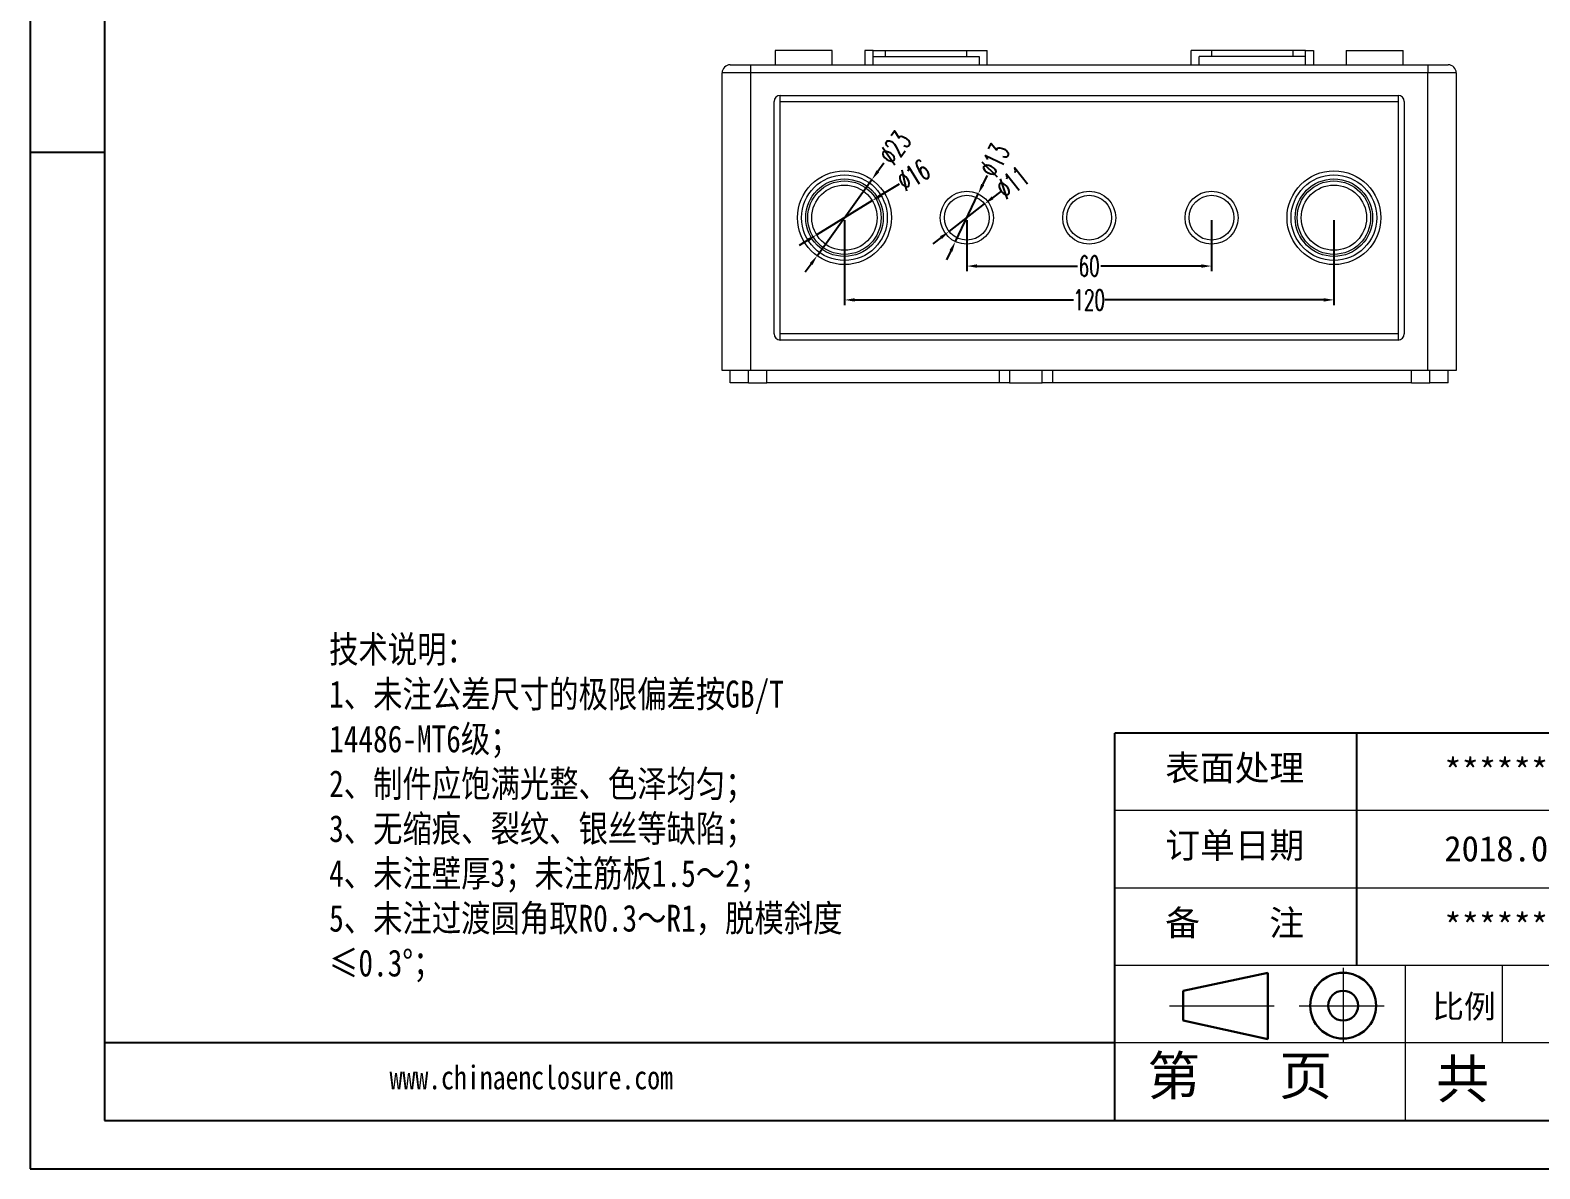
# Model space of a CAD drawing. Header units: inches. Extents: x 2647 to 4085, y 1129 to 1630.
# Drawn here: x 3379.5 to 3749.6, y 1131.5 to 1410.7 of the extents above; entities that cross this region are included whole.
import ezdxf

# ---------------------------------------------------------------- set-up
doc = ezdxf.new("R2010")
doc.units = ezdxf.units.IN
doc.header["$LTSCALE"] = 15
doc.linetypes.add('CENTER2', pattern=[28.575, 19.05, -3.175, 3.175, -3.175])
doc.layers.add('文字', color=81, linetype='Continuous')
for name, color, linetype, lineweight in [('粗实线', 7, 'Continuous', 30), ('细实线', 3, 'Continuous', 9), ('细点划线', 2, 'CENTER2', 9)]:
    doc.layers.add(name, color=color, linetype=linetype, lineweight=lineweight)
doc.styles.add('SLDTEXTSTYLE2', font='TXT', dxfattribs={"width": 0.6, "bigfont": 'bigfont'})
doc.styles.get("Standard").update_dxf_attribs({"font": 'txt', "bigfont": 'gbcbig.shx'})
doc.styles.add('宋体', font='', dxfattribs={"width": 0.8, "height": 3.5})
doc.styles.get('宋体').set_extended_font_data('SimSun')
doc.dimstyles.new('5', dxfattribs={"dimtxt": 5, "dimasz": 2.5, "dimexe": 1.25, "dimexo": 0.625, "dimtad": 0, "dimtxsty": 'SLDTEXTSTYLE2', "dimcen": 2.5, "dimclrd": 3, "dimclre": 3, "dimclrt": 256, "dimadec": 0, "dimazin": 0, "dimtfac": 1, "dimtmove": 0, "dimatfit": 3, "dimfxl": 1, "dimarcsym": 0})

# ---------------------------------------------------------------- blocks, each defined once
blk = doc.blocks.new('*D336')
at = {"color": 3, "lineweight": -2}
for p, q in [((3609.16, 1364.1), (3609.16, 1351.61)), ((3669.16, 1364.1), (3669.16, 1351.61)), ((3611.66, 1352.86), (3636.28, 1352.86)), ((3666.66, 1352.86), (3642.03, 1352.86))]:
    blk.add_line(p, q, dxfattribs=at)
at = {"color": 3}
for points in [[(3611.66, 1353.28), (3611.66, 1352.44), (3609.16, 1352.86)], [(3666.66, 1353.28), (3666.66, 1352.44), (3669.16, 1352.86)]]:
    blk.add_solid(points, dxfattribs=at)
at = {"layer": 'Defpoints', "color": 0}
for p in [(3609.16, 1364.72), (3669.16, 1364.72), (3669.16, 1352.86)]:
    blk.add_point(p, dxfattribs=at)
at = {"insert": (3639.16, 1352.86), "char_height": 5, "attachment_point": 5, "style": 'SLDTEXTSTYLE2'}
blk.add_mtext('60', dxfattribs=at)
blk = doc.blocks.new('*D337')
at = {"color": 3, "lineweight": -2}
for p, q in [((3579.16, 1364.1), (3579.16, 1343.31)), ((3699.16, 1364.1), (3699.16, 1343.31)), ((3581.66, 1344.56), (3635.28, 1344.56)), ((3696.66, 1344.56), (3643.03, 1344.56))]:
    blk.add_line(p, q, dxfattribs=at)
at = {"color": 3}
for points in [[(3581.66, 1344.98), (3581.66, 1344.14), (3579.16, 1344.56)], [(3696.66, 1344.98), (3696.66, 1344.14), (3699.16, 1344.56)]]:
    blk.add_solid(points, dxfattribs=at)
at = {"layer": 'Defpoints', "color": 0}
for p in [(3579.16, 1364.72), (3699.16, 1364.72), (3699.16, 1344.56)]:
    blk.add_point(p, dxfattribs=at)
at = {"insert": (3639.16, 1344.56), "char_height": 5, "attachment_point": 5, "style": 'SLDTEXTSTYLE2'}
blk.add_mtext('120', dxfattribs=at)
blk = doc.blocks.new('*D338')
at = {"color": 3, "lineweight": -2}
for p, q in [((3614.12, 1375.1), (3613.04, 1372.84)), ((3606.35, 1358.86), (3611.96, 1370.59)), ((3605.27, 1356.6), (3604.19, 1354.35))]:
    blk.add_line(p, q, dxfattribs=at)
at = {"color": 3}
for points in [[(3612.67, 1373.02), (3613.42, 1372.66), (3611.96, 1370.59)], [(3604.9, 1356.78), (3605.65, 1356.42), (3606.35, 1358.86)]]:
    blk.add_solid(points, dxfattribs=at)
at = {"layer": 'Defpoints', "color": 0}
for p in [(3611.96, 1370.59), (3606.35, 1358.86)]:
    blk.add_point(p, dxfattribs=at)
at = {"insert": (3615.9, 1378.82), "char_height": 5, "attachment_point": 5, "rotation": 64.4237, "style": 'SLDTEXTSTYLE2'}
blk.add_mtext('∅13', dxfattribs=at)
blk = doc.blocks.new('*D339')
at = {"color": 3, "lineweight": -2}
for p, q in [((3617.46, 1371.15), (3615.49, 1369.62)), ((3604.81, 1361.36), (3613.51, 1368.09)), ((3602.83, 1359.83), (3600.85, 1358.3))]:
    blk.add_line(p, q, dxfattribs=at)
at = {"color": 3}
for points in [[(3615.23, 1369.95), (3615.74, 1369.29), (3613.51, 1368.09)], [(3602.57, 1360.16), (3603.08, 1359.5), (3604.81, 1361.36)]]:
    blk.add_solid(points, dxfattribs=at)
at = {"layer": 'Defpoints', "color": 0}
for p in [(3613.51, 1368.09), (3604.81, 1361.36)]:
    blk.add_point(p, dxfattribs=at)
at = {"insert": (3620.33, 1373.36), "char_height": 5, "attachment_point": 5, "rotation": 37.7171, "style": 'SLDTEXTSTYLE2'}
blk.add_mtext('∅11', dxfattribs=at)
blk = doc.blocks.new('*D340')
at = {"color": 3, "lineweight": -2}
for p, q in [((3588.8, 1378.11), (3587.34, 1376.09)), ((3572.44, 1355.39), (3585.87, 1374.06)), ((3570.98, 1353.36), (3569.52, 1351.33))]:
    blk.add_line(p, q, dxfattribs=at)
at = {"color": 3}
for points in [[(3587, 1376.33), (3587.67, 1375.84), (3585.87, 1374.06)], [(3570.64, 1353.6), (3571.32, 1353.12), (3572.44, 1355.39)]]:
    blk.add_solid(points, dxfattribs=at)
at = {"layer": 'Defpoints', "color": 0}
for p in [(3585.87, 1374.06), (3572.44, 1355.39)]:
    blk.add_point(p, dxfattribs=at)
at = {"insert": (3591.5, 1381.87), "char_height": 5, "attachment_point": 5, "rotation": 54.2558, "style": 'SLDTEXTSTYLE2'}
blk.add_mtext('∅23', dxfattribs=at)
blk = doc.blocks.new('*D341')
at = {"color": 3, "lineweight": -2}
for p, q in [((3592.54, 1372.96), (3588.1, 1370.22)), ((3572.34, 1360.53), (3585.97, 1368.91)), ((3570.21, 1359.22), (3568.08, 1357.91))]:
    blk.add_line(p, q, dxfattribs=at)
at = {"color": 3}
for points in [[(3587.88, 1370.58), (3588.32, 1369.87), (3585.97, 1368.91)], [(3569.99, 1359.58), (3570.43, 1358.87), (3572.34, 1360.53)]]:
    blk.add_solid(points, dxfattribs=at)
at = {"layer": 'Defpoints', "color": 0}
for p in [(3585.97, 1368.91), (3572.34, 1360.53)]:
    blk.add_point(p, dxfattribs=at)
at = {"insert": (3596.06, 1375.12), "char_height": 5, "attachment_point": 5, "rotation": 31.593, "style": 'SLDTEXTSTYLE2'}
blk.add_mtext('∅16', dxfattribs=at)

msp = doc.modelspace()

# ---------------------------------------------------------------- linework, layer by layer
for p, q in [((3379.522, 1630.011), (3379.522, 1131.465)), ((3397.767, 1618.14), (3397.767, 1143.335)), ((3397.767, 1380.738), (3379.522, 1380.738)), ((3379.522, 1362.273), (3379.522, 1131.465)), ((3787.855, 1238.296), (3645.413, 1238.296)), ((3645.413, 1143.335), (3645.413, 1238.296)), ((3704.764, 1181.319), (3704.764, 1238.296)), ((3645.413, 1162.327), (3397.767, 1162.327)), ((3397.767, 1143.335), (4072.738, 1143.335)), ((3379.522, 1131.465), (4084.608, 1131.465)), ((3379.522, 1131.465), (3705.951, 1131.465))]:
    msp.add_line(p, q)
at = {"color": 7, "linetype": 'Continuous', "lineweight": 15}
for p, q in [((3562.157, 1405.723), (3562.157, 1402.223)), ((3576.157, 1405.723), (3562.157, 1405.723)), ((3576.157, 1402.223), (3576.157, 1405.723)), ((3584.157, 1405.723), (3584.157, 1402.223)), ((3586.157, 1405.723), (3584.157, 1405.723)), ((3586.157, 1402.223), (3586.157, 1405.723)), ((3586.157, 1405.723), (3589.157, 1405.723)), ((3586.157, 1404.223), (3589.157, 1404.223)), ((3589.157, 1405.723), (3589.157, 1404.223)), ((3589.157, 1405.723), (3609.157, 1405.723)), ((3589.157, 1404.223), (3609.157, 1404.223)), ((3609.157, 1404.223), (3609.157, 1405.723)), ((3609.157, 1405.723), (3614.157, 1405.723)), ((3609.157, 1404.223), (3612.157, 1404.223)), ((3612.157, 1404.223), (3612.157, 1402.223)), ((3614.157, 1402.223), (3614.157, 1405.723)), ((3664.157, 1402.223), (3664.157, 1405.723)), ((3669.157, 1405.723), (3664.157, 1405.723)), ((3669.157, 1404.223), (3666.157, 1404.223)), ((3666.157, 1402.223), (3666.157, 1404.223)), ((3669.157, 1405.723), (3669.157, 1404.223)), ((3689.157, 1405.723), (3669.157, 1405.723)), ((3689.157, 1404.223), (3669.157, 1404.223)), ((3689.157, 1404.223), (3689.157, 1405.723)), ((3692.157, 1405.723), (3689.157, 1405.723)), ((3692.157, 1404.223), (3689.157, 1404.223)), ((3692.157, 1405.723), (3694.157, 1405.723)), ((3692.157, 1402.223), (3692.157, 1405.723)), ((3694.157, 1405.723), (3694.157, 1402.223)), ((3702.157, 1405.723), (3702.157, 1402.223)), ((3702.157, 1405.723), (3716.157, 1405.723)), ((3716.157, 1402.223), (3716.157, 1405.723)), ((3556.157, 1400.223), (3549.157, 1400.223)), ((3549.157, 1327.223), (3549.157, 1400.223)), ((3551.157, 1402.223), (3556.157, 1402.223)), ((3556.157, 1402.223), (3556.157, 1400.223)), ((3556.157, 1402.223), (3560.657, 1402.223)), ((3556.157, 1400.223), (3556.157, 1327.223)), ((3722.157, 1400.223), (3556.157, 1400.223)), ((3560.657, 1402.223), (3618.657, 1402.223)), ((3618.657, 1402.223), (3628.657, 1402.223)), ((3628.657, 1402.223), (3717.657, 1402.223)), ((3717.657, 1402.223), (3722.157, 1402.223)), ((3722.157, 1402.223), (3727.157, 1402.223)), ((3722.157, 1402.223), (3722.157, 1400.223)), ((3722.157, 1327.223), (3722.157, 1400.223)), ((3729.157, 1400.223), (3722.157, 1400.223)), ((3729.157, 1400.223), (3729.157, 1327.223)), ((3561.907, 1336.223), (3561.907, 1393.223)), ((3563.407, 1394.723), (3714.907, 1394.723)), ((3563.407, 1393.223), (3563.407, 1394.723)), ((3563.407, 1393.223), (3714.907, 1393.223)), ((3563.407, 1336.223), (3563.407, 1393.223)), ((3714.907, 1394.723), (3714.907, 1393.223)), ((3714.907, 1393.223), (3714.907, 1336.223)), ((3716.407, 1393.223), (3716.407, 1336.223)), ((3714.907, 1336.223), (3563.407, 1336.223)), ((3563.407, 1334.723), (3563.407, 1336.223)), ((3714.907, 1336.223), (3714.907, 1334.723)), ((3714.907, 1334.723), (3563.407, 1334.723)), ((3556.157, 1327.223), (3549.157, 1327.223)), ((3551.157, 1324.223), (3551.157, 1327.223)), ((3555.657, 1324.223), (3555.657, 1327.223)), ((3722.157, 1327.223), (3556.157, 1327.223)), ((3560.157, 1324.223), (3560.157, 1327.223)), ((3617.157, 1324.223), (3617.157, 1327.223)), ((3619.657, 1327.223), (3619.657, 1324.223)), ((3627.657, 1324.223), (3627.657, 1327.223)), ((3630.157, 1327.223), (3630.157, 1324.223)), ((3718.157, 1324.223), (3718.157, 1327.223)), ((3729.157, 1327.223), (3722.157, 1327.223)), ((3722.657, 1324.223), (3722.657, 1327.223)), ((3727.157, 1324.223), (3727.157, 1327.223)), ((3555.657, 1324.223), (3551.157, 1324.223)), ((3555.657, 1324.223), (3560.157, 1324.223)), ((3617.157, 1324.223), (3560.157, 1324.223)), ((3619.657, 1324.223), (3617.157, 1324.223)), ((3619.657, 1324.223), (3627.657, 1324.223)), ((3630.157, 1324.223), (3627.657, 1324.223)), ((3718.157, 1324.223), (3630.157, 1324.223)), ((3718.157, 1324.223), (3722.657, 1324.223)), ((3727.157, 1324.223), (3722.657, 1324.223))]:
    msp.add_line(p, q, dxfattribs=at)
for centre, radius in [((3579.157, 1364.723), 11.5), ((3579.157, 1364.723), 10.5), ((3579.157, 1364.723), 9.5), ((3579.157, 1364.723), 9), ((3699.157, 1364.723), 11.5), ((3699.157, 1364.723), 10.5), ((3699.157, 1364.723), 9.5), ((3699.157, 1364.723), 9), ((3579.157, 1364.723), 8), ((3609.157, 1364.723), 6.5), ((3609.157, 1364.723), 5.5), ((3639.157, 1364.723), 6.5), ((3639.157, 1364.723), 5.5), ((3669.157, 1364.723), 6.5), ((3669.157, 1364.723), 5.5), ((3699.157, 1364.723), 8)]:
    msp.add_circle(centre, radius, dxfattribs=at)
for centre, radius, start, end in [((3551.157, 1400.223), 2, 90, 180), ((3727.157, 1400.223), 2, 0, 90), ((3563.407, 1393.223), 1.5, 90, 180), ((3714.907, 1393.223), 1.5, 0, 90), ((3563.407, 1336.223), 1.5, 180, 270), ((3714.907, 1336.223), 1.5, 270, 0)]:
    msp.add_arc(centre, radius, start, end, dxfattribs=at)
at = {"layer": '粗实线', "color": 7}
for p, q in [((3682.949, 1179.542), (3662.197, 1175.144)), ((3682.949, 1179.542), (3682.949, 1163.279)), ((3662.197, 1175.144), (3662.197, 1167.805)), ((3662.197, 1167.805), (3682.949, 1163.279))]:
    msp.add_line(p, q, dxfattribs=at)
for radius in [8.068, 3.669]:
    msp.add_circle((3701.418, 1171.475), radius, dxfattribs=at)
at = {"layer": '细实线', "color": 7}
for p, q in [((3787.855, 1219.304), (3645.413, 1219.304)), ((3787.855, 1200.312), (3645.413, 1200.312)), ((4072.738, 1181.319), (3645.413, 1181.319)), ((3716.634, 1181.319), (3716.634, 1143.335)), ((3740.374, 1181.319), (3740.374, 1162.327)), ((3787.855, 1162.327), (3645.413, 1162.327))]:
    msp.add_line(p, q, dxfattribs=at)
at = {"layer": '细点划线', "color": 7}
for p, q in [((3701.418, 1180.762), (3701.418, 1162.327)), ((3658.888, 1171.475), (3684.538, 1171.475)), ((3690.628, 1171.475), (3711.48, 1171.475))]:
    msp.add_line(p, q, dxfattribs=at)

# ---------------------------------------------------------------- texts
at = {"char_height": 6.24592, "width": 3549.86686, "attachment_point": 1}
for s, insert in [('{\\fSimHei|b0|i0|c134|p49;表面处理}', (3657.799, 1232.906)), ('{\\fSimHei|b0|i0|c134|p49;*********}', (3726.209, 1232.103)), ('{\\fSimHei|b0|i0|c134|p49;订单日期}', (3657.799, 1213.914)), ('{\\fSimHei|b0|i0|c134|p49;2018.00.00}', (3726.209, 1213.111)), ('{\\fSimHei|b0|i0|c134|p49;备    注}', (3657.799, 1194.922)), ('{\\fSimHei|b0|i0|c134|p49;*********}', (3726.209, 1194.119))]:
    msp.add_mtext(s, dxfattribs=dict(at, insert=insert))
at = {"layer": '文字', "color": 0, "attachment_point": 1, "style": '宋体'}
for s, insert, char_height, width in [('{\\H1.111x;技术说明：\\P1、未注公差尺寸的极限偏差按GB/T 14486-MT6级；\\P2、制件应饱满光整、色泽均匀；\\P3、无缩痕、裂纹、银丝等缺陷；\\P4、未注壁厚3；未注筋板1.5～2；\\P5、未注过渡圆角取R0.3～R1，脱模斜度≤0.3%%D；}', (3452.813, 1262.18), 5.93507, 133.6839), ('www.chinaenclosure.com', (3467.637, 1156.77), 5.80318, 101.95629)]:
    msp.add_mtext(s, dxfattribs=dict(at, insert=insert, char_height=char_height, width=width))
at = {"layer": '细实线', "color": 7, "attachment_point": 1}
for s, insert, char_height, width in [('{\\fSimSun|b0|i0|c134|p54;比例}', (3723.281, 1174.127), 5.69767, 25.01099), ('{\\fSimSun|b0|i0|c134|p54;第   页}', (3653.404, 1159.063), 9.49611, 71.22084), ('{\\fSimSun|b0|i0|c134|p54; 共   页}', (3717.796, 1158.256), 9.49611, 71.22084)]:
    msp.add_mtext(s, dxfattribs=dict(at, insert=insert, char_height=char_height, width=width))

# ---------------------------------------------------------------- dimensions: what is measured, and where the dimension line sits
for p1, p2, picture, middle in [((3572.439, 1355.389), (3585.875, 1374.056), '*D340', (3591.498, 1381.868)), ((3606.351, 1358.859), (3611.963, 1370.586), '*D338', (3615.903, 1378.816)), ((3604.806, 1361.358), (3613.508, 1368.087), '*D339', (3620.33, 1373.364))]:
    dim = msp.add_diameter_dim_2p(p1=p1, p2=p2, dimstyle='5')
    dim.commit()
    dim.dimension.update_dxf_attribs({"geometry": picture, "text_midpoint": middle})
dim = msp.add_diameter_dim_2p(p1=(3572.343, 1360.531), p2=(3585.971, 1368.914), dimstyle='5')
dim.commit()
dim.dimension.update_dxf_attribs({"geometry": '*D341', "text_midpoint": (3596.056, 1375.116), "dimtype": 163})
for base, p1, p2, picture, middle in [((3699.157, 1344.56), (3579.157, 1364.723), (3699.157, 1364.723), '*D337', (3639.157, 1344.56)), ((3669.157, 1352.862), (3609.157, 1364.723), (3669.157, 1364.723), '*D336', (3639.157, 1352.862))]:
    dim = msp.add_linear_dim(base=base, p1=p1, p2=p2, dimstyle='5')
    dim.commit()
    dim.dimension.update_dxf_attribs({"geometry": picture, "text_midpoint": middle})

doc.saveas('drawing.dxf')
